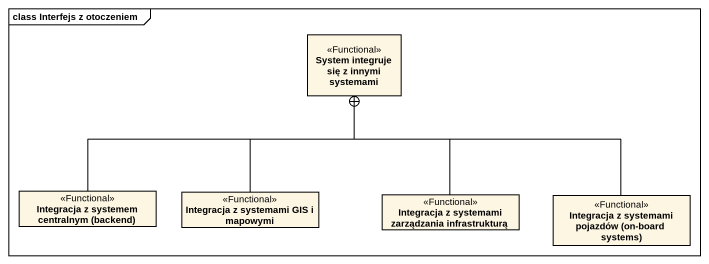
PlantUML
@startuml
mainframe class Interfejs z otoczeniem
hide circle
hide empty members
class "System integruje się z innymi systemami" as System_integruje_się_z <<Functional>>
class "Integracja z systemem centralnym (backend)" as Integracja_z_systemem <<Functional>>
class "Integracja z systemami GIS i mapowymi" as Integracja_z_systemami_GIS <<Functional>>
class "Integracja z systemami zarządzania infrastrukturą" as Integracja_z_systemami <<Functional>>
class "Integracja z systemami pojazdów (on-board systems)" as Integracja_z_systemami_2 <<Functional>>
Integracja_z_systemem -right-+ System_integruje_się_z
Integracja_z_systemami_GIS -up-+ System_integruje_się_z
Integracja_z_systemami -up-+ System_integruje_się_z
Integracja_z_systemami_2 -left-+ System_integruje_się_z
@enduml
